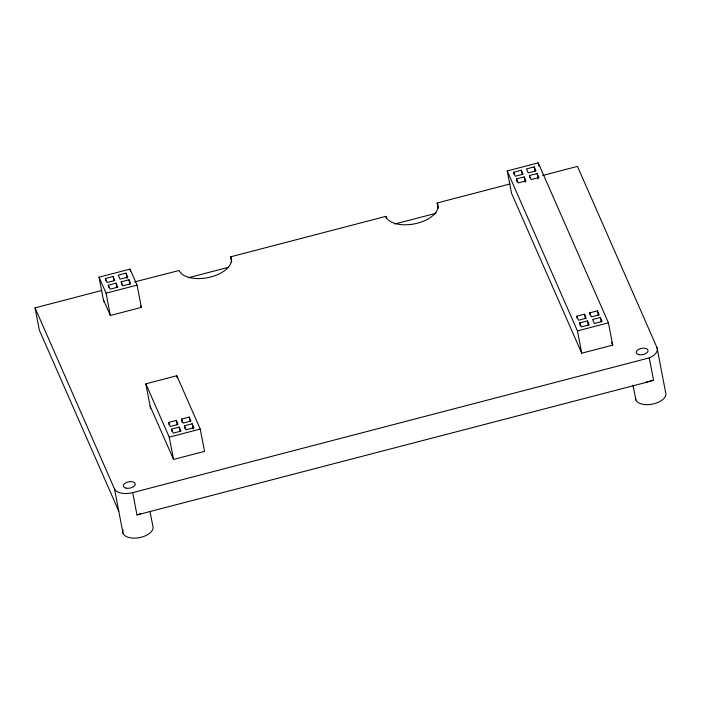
<?xml version="1.0" encoding="UTF-8"?>
<svg xmlns="http://www.w3.org/2000/svg" width="701" height="701" viewBox="0 0 701 701"><rect width="100%" height="100%" fill="white"/><g stroke="black" fill="none" stroke-linecap="round" stroke-linejoin="round"><path stroke-width="1.05" d="M542.635 175.469L577.458 166.382L656.995 347.617A15.431 8.219 -10.9 0 1 649.24 357.887L653.534 380.187L649.801 381.449L136.975 514.928L132.682 492.628A15.431 8.219 -10.9 0 1 114.465 488.834L35.05 307.87L101.768 290.468M103.722 301.509L99.034 277.184L130.036 269.114L137.063 285.114L141.357 307.406L110.355 315.476L103.327 299.485M507.226 170.939L538.228 162.869L608.433 322.828L612.727 345.129L581.725 353.199L511.52 193.231L507.226 170.939L577.431 330.898L581.725 353.199M105.378 278.507L113.124 276.483L114.876 280.488L107.13 282.503L105.378 278.507L105.781 280.628M126.04 273.127L118.294 275.142L120.046 279.138L127.801 277.123L126.04 273.127L127.065 278.437M513.57 172.253L521.316 170.238L523.069 174.242L515.323 176.258L513.57 172.253L513.973 174.383M534.232 166.882L526.486 168.897L528.239 172.893L535.985 170.878L534.232 166.882L535.056 171.123M108.296 285.167L116.051 283.151L117.803 287.147L110.057 289.171L108.296 285.167L108.708 287.296M121.22 281.811L128.966 279.787L130.719 283.791L122.973 285.806L121.22 281.811L121.834 284.992M516.488 178.921L524.243 176.906L525.995 180.902L518.249 182.917L516.488 178.921L517.101 182.111M529.413 175.557L537.159 173.541L538.911 177.546L531.165 179.561L529.413 175.557L529.816 177.686M134.601 281.907L179.114 270.507A26.831 14.3 -10.9 0 0 210.975 276.939A26.831 14.3 -10.9 0 0 230.682 256.82L385.83 216.372L387.232 218.896A26.831 14.3 -10.9 0 0 418.751 222.839A26.831 14.3 -10.9 0 0 437.792 204.219L437.117 202.992L509.925 183.995M99.034 277.184L106.061 293.176L137.063 285.114M188.28 277.754L228.351 267.326M394.961 223.961L436.083 213.253M150.522 408.148L145.834 383.824L176.836 375.754L200.241 429.073L204.534 451.374L173.533 459.444L150.128 406.124M168.555 422.475L176.301 420.451L178.063 424.455L170.308 426.471L168.555 422.475L168.967 424.596M181.471 419.11L189.226 417.095L190.979 421.091L183.224 423.106L181.471 419.11L182.085 422.291M576.748 316.221L584.494 314.206L586.255 318.21L578.5 320.226L576.748 316.221L577.16 318.35M589.664 312.865L597.418 310.841L599.171 314.845L591.416 316.861L589.664 312.865L590.076 314.986M171.482 429.135L179.228 427.119L180.989 431.115L173.235 433.139L171.482 429.135L171.885 431.264M184.398 425.779L192.144 423.755L193.905 427.759L186.151 429.774L184.398 425.779L185.011 428.959M579.674 322.889L587.42 320.874L589.182 324.87L581.427 326.885L579.674 322.889L580.288 326.079M600.336 317.509L592.59 319.525L594.343 323.529L602.098 321.505L600.336 317.509L601.16 321.759M145.834 383.824L169.239 437.144L200.241 429.073M577.431 330.898L608.433 322.828M132.682 492.628L649.24 357.887M645.84 382.185L653.534 380.187M611.412 342.132L612.727 345.129M140.472 305.408L141.357 307.406M656.995 347.617L665.582 392.218A15.431 8.219 -10.9 0 1 652.123 404.188A15.431 8.219 -10.9 0 1 635.509 397.835M633.012 385.086L635.877 399.947M597.418 310.841L598.233 315.091M587.42 320.874L588.244 325.124M584.494 314.206L585.317 318.456M538.228 162.869L538.841 166.049M537.159 173.541L538.184 178.851M524.243 176.906L525.268 182.216M521.316 170.238L522.131 174.488M437.117 202.992L438.134 208.302M385.83 216.372L386.242 218.493M230.682 256.82L231.707 262.13M192.144 423.755L193.169 429.065M189.226 417.095L190.041 421.336M176.836 375.754L177.248 377.883M179.228 427.119L180.052 431.369M176.301 420.451L177.125 424.701M169.239 437.144L173.533 459.444M130.036 269.114L130.447 271.234M128.966 279.787L129.781 284.036M116.051 283.151L116.865 287.401M113.124 276.483L113.939 280.733M150.102 511.888L152.765 525.697A15.431 8.219 -10.9 0 1 137.974 537.886A15.431 8.219 -10.9 0 1 123.026 529.825M106.061 293.176L110.355 315.476M114.465 488.834L123.052 533.426M35.05 307.87L39.344 330.171L118.758 511.134A15.431 8.219 -10.9 0 1 118.39 509.014M140.708 513.667A15.431 8.219 -10.9 0 1 136.975 514.928M126.136 488.159A6.037 3.216 -10.9 0 0 135.275 484.277A6.037 3.216 -10.9 0 0 126.548 482.463A6.037 3.216 -10.9 0 0 126.136 488.159M638.962 354.68A6.037 3.216 -10.9 0 0 648.101 350.798A6.037 3.216 -10.9 0 0 639.365 348.984A6.037 3.216 -10.9 0 0 638.962 354.68"/></g></svg>
